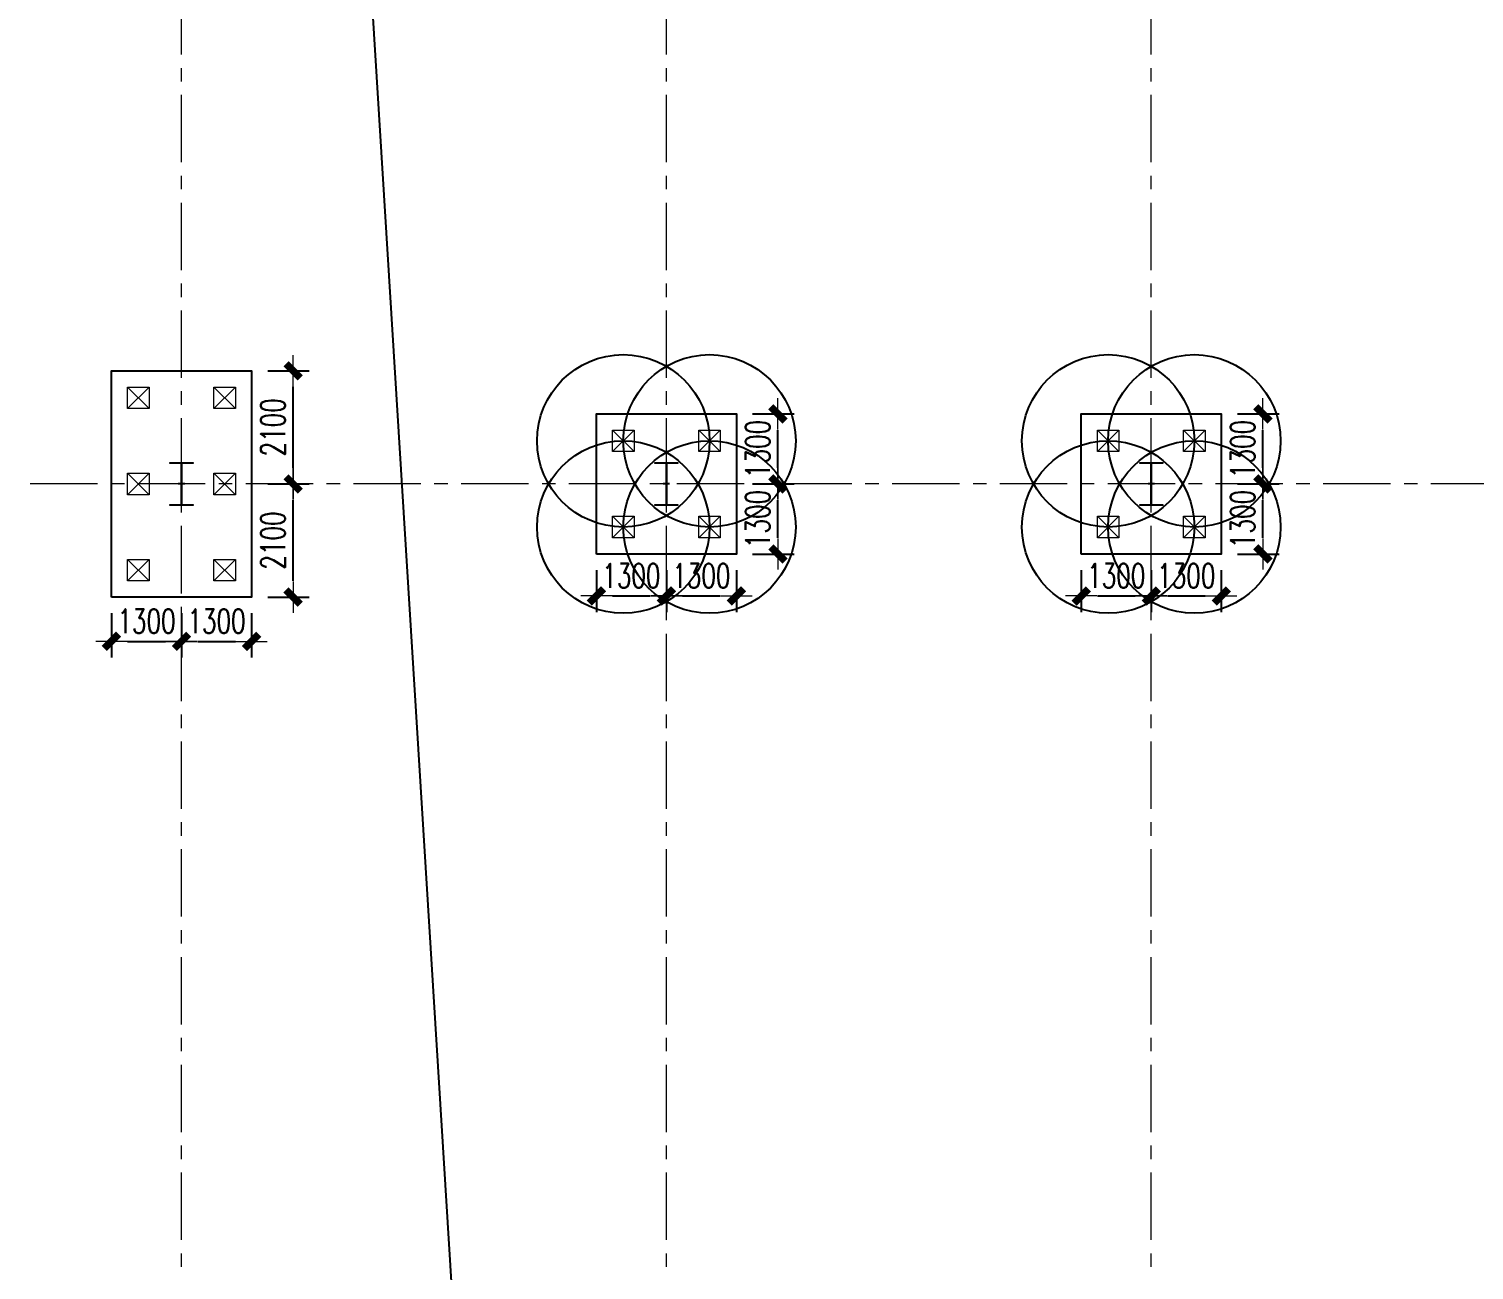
# Model space of a CAD drawing. Extents: x -1201378 to 2367219, y -619313 to 244905.
# Drawn here: x -239591 to -212766, y -215989 to -192952 of the extents above; entities that cross this region are included whole.
import ezdxf

# ---------------------------------------------------------------- set-up
doc = ezdxf.new("R2010")
doc.units = 0
doc.header["$LTSCALE"] = 1000
doc.linetypes.add('CENTER', pattern=[2, 1.25, -0.25, 0.25, -0.25])
doc.layers.get('0').update_dxf_attribs({"linetype": 'CONTINUOUS'})
doc.layers.get('Defpoints').update_dxf_attribs({"linetype": 'CONTINUOUS'})
for name, color, linetype in [('A-WINDOW', 140, 'CONTINUOUS'), ('S-DOTE1', 140, 'CENTER'), ('S-HATCH1-W', 252, 'CONTINUOUS')]:
    doc.layers.add(name, color=color, linetype=linetype)
for name, color, linetype, lineweight in [('S-axis', 111, 'CONTINUOUS', 0), ('S-col', 2, 'CONTINUOUS', 0), ('S-dim', 81, 'CONTINUOUS', 0), ('S-dote', 5, 'CENTER', 0), ('S-zhuang', 1, 'CONTINUOUS', 0)]:
    doc.layers.add(name, color=color, linetype=linetype, lineweight=lineweight)
doc.styles.add('SS1', font='tj-romans1.shx', dxfattribs={"width": 0.7, "bigfont": 'tj-hztxt1.shx'})
doc.dimstyles.new('S-150-ARCHI', dxfattribs={"dimscale": 150, "dimtxt": 3, "dimasz": 2, "dimexe": 2, "dimexo": 2, "dimgap": 1, "dimtad": 1, "dimdec": 0, "dimzin": 0, "dimdsep": 46, "dimtxsty": 'SS1', "dimblk1": 'TT', "dimblk2": 'TT', "dimsah": 1, "dimcen": 1, "dimclrd": 256, "dimclre": 256, "dimclrt": 256, "dimadec": 0, "dimazin": 0, "dimtfac": 1, "dimtdec": 0, "dimtix": 1, "dimtmove": 2, "dimatfit": 0, "dimldrblk": 'TT', "dimfxl": 2, "dimtolj": 1, "dimtzin": 0, "dimarcsym": 0})

# ---------------------------------------------------------------- blocks, each defined once
blk = doc.blocks.new('w42343243')
at = {"layer": 'S-col'}
blk.add_lwpolyline([(-165069, 621020), (-164639, 621020), (-164639, 621002), (-164848, 621002), (-164848, 620238), (-164639, 620238), (-164639, 620220), (-165069, 620220), (-165069, 620238), (-164860, 620238), (-164860, 621002), (-165069, 621002)], close=True, dxfattribs=at)
blk = doc.blocks.new('42343')
at = {"layer": 'A-WINDOW'}
for p in [(-117000, -17850), (-108000, -17850), (-99000, -17850)]:
    blk.add_blockref('w42343243', p, dxfattribs=at)
blk = doc.blocks.new('3#轴网')
at = {"layer": 'S-dote'}
for p, q in [((-236758.5, -363428.2), (-236758.5, -277948.2)), ((-227758.5, -363428.2), (-227758.5, -277948.2)), ((-218758.5, -363428.2), (-218758.5, -277944.2)), ((-78316.2, -301398.2), (-273210.6, -301398.2))]:
    blk.add_line(p, q, dxfattribs=at)
blk = doc.blocks.new('S-ZHUANG-400')
at = {"layer": 'S-zhuang'}
for p, q in [((200, -200), (-200, 200)), ((-200, -200), (200, 200))]:
    blk.add_line(p, q, dxfattribs=at)
blk.add_lwpolyline([(-200, 200), (200, 200), (200, -200), (-200, -200)], close=True, dxfattribs=at)
blk = doc.blocks.new('CT4')
at = {"layer": 'Defpoints'}
for centre in [(-100831, -168442), (-99231, -168442), (-100831, -170042), (-99231, -170042)]:
    blk.add_circle(centre, 1600, dxfattribs=at)
at = {"layer": 'S-DOTE1', "ltscale": 0.25}
for p, q in [((-99971, -169242), (-100091, -169242)), ((-100031, -169182), (-100031, -169302))]:
    blk.add_line(p, q, dxfattribs=at)
at = {"layer": 'S-HATCH1-W'}
blk.add_lwpolyline([(-101331, -170542), (-101331, -167942), (-98731, -167942), (-98731, -170542)], close=True, dxfattribs=at)
at = {"layer": 'S-zhuang', "rotation": 90.00000000000001}
for p in [(-100831, -168442), (-99231, -168442), (-100831, -170042), (-99231, -170042)]:
    blk.add_blockref('S-ZHUANG-400', p, dxfattribs=at)
blk = doc.blocks.new('CT6')
at = {"layer": 'S-DOTE1', "ltscale": 0.25}
for p, q in [((-233268, -322505), (-233388, -322505)), ((-233328, -322445), (-233328, -322565))]:
    blk.add_line(p, q, dxfattribs=at)
at = {"layer": 'S-HATCH1-W'}
blk.add_lwpolyline([(-234628, -324605), (-234628, -320405), (-232028, -320405), (-232028, -324605)], close=True, dxfattribs=at)
at = {"layer": 'S-zhuang', "rotation": 90.00000000000001}
for p in [(-234128, -320905), (-232528, -320905), (-234128, -322505), (-232528, -322505), (-234128, -324105), (-232528, -324105)]:
    blk.add_blockref('S-ZHUANG-400', p, dxfattribs=at)
blk = doc.blocks.new('TT')
blk.add_line((-0.969, 0), (0.969, 0))
at = {"const_width": 0.45}
blk.add_lwpolyline([(-0.442, -0.442), (0.442, 0.442)], dxfattribs=at)
blk = doc.blocks.new('*D1437')
at = {"layer": 'Defpoints', "color": 0, "transparency": 16777216}
for p in [(-229058, -202698), (-227758, -202698), (-227758, -203477)]:
    blk.add_point(p, dxfattribs=at)
at = {"layer": 'S-dim', "lineweight": -2, "transparency": 16777216}
for p, q in [((-229058, -202998), (-229058, -203777)), ((-227758, -202998), (-227758, -203777)), ((-228758, -203477), (-228058, -203477))]:
    blk.add_line(p, q, dxfattribs=at)
at = {"layer": 'S-dim', "lineweight": -2, "transparency": 16777216, "xscale": 300, "yscale": 300, "zscale": 300, "rotation": 180}
blk.add_blockref('TT', (-229058, -203477), dxfattribs=at)
at = {"layer": 'S-dim', "lineweight": -2, "transparency": 16777216, "xscale": 300, "yscale": 300, "zscale": 300}
blk.add_blockref('TT', (-227758, -203477), dxfattribs=at)
at = {"layer": 'S-dim', "transparency": 16777216, "insert": (-228408, -203102), "char_height": 450, "attachment_point": 5, "style": 'SS1'}
blk.add_mtext('\\A1;1300', dxfattribs=at)
blk = doc.blocks.new('*D1438')
at = {"layer": 'Defpoints', "color": 0, "transparency": 16777216}
for p in [(-227758, -202698), (-226458, -202698), (-226458, -203477)]:
    blk.add_point(p, dxfattribs=at)
at = {"layer": 'S-dim', "lineweight": -2, "transparency": 16777216}
for p, q in [((-227758, -202998), (-227758, -203777)), ((-226458, -202998), (-226458, -203777)), ((-227458, -203477), (-226758, -203477))]:
    blk.add_line(p, q, dxfattribs=at)
at = {"layer": 'S-dim', "lineweight": -2, "transparency": 16777216, "xscale": 300, "yscale": 300, "zscale": 300, "rotation": 180}
blk.add_blockref('TT', (-227758, -203477), dxfattribs=at)
at = {"layer": 'S-dim', "lineweight": -2, "transparency": 16777216, "xscale": 300, "yscale": 300, "zscale": 300}
blk.add_blockref('TT', (-226458, -203477), dxfattribs=at)
at = {"layer": 'S-dim', "transparency": 16777216, "insert": (-227108, -203102), "char_height": 450, "attachment_point": 5, "style": 'SS1'}
blk.add_mtext('\\A1;1300', dxfattribs=at)
blk = doc.blocks.new('*D1439')
at = {"layer": 'Defpoints', "color": 0, "transparency": 16777216}
for p in [(-226458, -201398), (-225687, -201398), (-226458, -202698)]:
    blk.add_point(p, dxfattribs=at)
at = {"layer": 'S-dim', "lineweight": -2, "transparency": 16777216}
for p, q in [((-226158, -201398), (-225387, -201398)), ((-225687, -202398), (-225687, -201698)), ((-226158, -202698), (-225387, -202698))]:
    blk.add_line(p, q, dxfattribs=at)
at = {"layer": 'S-dim', "lineweight": -2, "transparency": 16777216, "xscale": 300, "yscale": 300, "zscale": 300}
for p, rotation in [((-225687, -201398), 90), ((-225687, -202698), 270)]:
    blk.add_blockref('TT', p, dxfattribs=dict(at, rotation=rotation))
at = {"layer": 'S-dim', "transparency": 16777216, "insert": (-226062, -202048), "char_height": 450, "attachment_point": 5, "rotation": 90, "style": 'SS1'}
blk.add_mtext('\\A1;1300', dxfattribs=at)
blk = doc.blocks.new('*D1440')
at = {"layer": 'Defpoints', "color": 0, "transparency": 16777216}
for p in [(-226458, -200098), (-225687, -200098), (-226458, -201398)]:
    blk.add_point(p, dxfattribs=at)
at = {"layer": 'S-dim', "lineweight": -2, "transparency": 16777216}
for p, q in [((-226158, -200098), (-225387, -200098)), ((-225687, -201098), (-225687, -200398)), ((-226158, -201398), (-225387, -201398))]:
    blk.add_line(p, q, dxfattribs=at)
at = {"layer": 'S-dim', "lineweight": -2, "transparency": 16777216, "xscale": 300, "yscale": 300, "zscale": 300}
for p, rotation in [((-225687, -200098), 90), ((-225687, -201398), 270)]:
    blk.add_blockref('TT', p, dxfattribs=dict(at, rotation=rotation))
at = {"layer": 'S-dim', "transparency": 16777216, "insert": (-226062, -200748), "char_height": 450, "attachment_point": 5, "rotation": 90, "style": 'SS1'}
blk.add_mtext('\\A1;1300', dxfattribs=at)
blk = doc.blocks.new('*D1441')
at = {"layer": 'Defpoints', "color": 0, "transparency": 16777216}
for p in [(-220058, -202698), (-218758, -202698), (-218758, -203477)]:
    blk.add_point(p, dxfattribs=at)
at = {"layer": 'S-dim', "lineweight": -2, "transparency": 16777216}
for p, q in [((-220058, -202998), (-220058, -203777)), ((-218758, -202998), (-218758, -203777)), ((-219758, -203477), (-219058, -203477))]:
    blk.add_line(p, q, dxfattribs=at)
at = {"layer": 'S-dim', "lineweight": -2, "transparency": 16777216, "xscale": 300, "yscale": 300, "zscale": 300, "rotation": 180}
blk.add_blockref('TT', (-220058, -203477), dxfattribs=at)
at = {"layer": 'S-dim', "lineweight": -2, "transparency": 16777216, "xscale": 300, "yscale": 300, "zscale": 300}
blk.add_blockref('TT', (-218758, -203477), dxfattribs=at)
at = {"layer": 'S-dim', "transparency": 16777216, "insert": (-219408, -203102), "char_height": 450, "attachment_point": 5, "style": 'SS1'}
blk.add_mtext('\\A1;1300', dxfattribs=at)
blk = doc.blocks.new('*D1442')
at = {"layer": 'Defpoints', "color": 0, "transparency": 16777216}
for p in [(-218758, -202698), (-217458, -202698), (-217458, -203477)]:
    blk.add_point(p, dxfattribs=at)
at = {"layer": 'S-dim', "lineweight": -2, "transparency": 16777216}
for p, q in [((-218758, -202998), (-218758, -203777)), ((-217458, -202998), (-217458, -203777)), ((-218458, -203477), (-217758, -203477))]:
    blk.add_line(p, q, dxfattribs=at)
at = {"layer": 'S-dim', "lineweight": -2, "transparency": 16777216, "xscale": 300, "yscale": 300, "zscale": 300, "rotation": 180}
blk.add_blockref('TT', (-218758, -203477), dxfattribs=at)
at = {"layer": 'S-dim', "lineweight": -2, "transparency": 16777216, "xscale": 300, "yscale": 300, "zscale": 300}
blk.add_blockref('TT', (-217458, -203477), dxfattribs=at)
at = {"layer": 'S-dim', "transparency": 16777216, "insert": (-218108, -203102), "char_height": 450, "attachment_point": 5, "style": 'SS1'}
blk.add_mtext('\\A1;1300', dxfattribs=at)
blk = doc.blocks.new('*D1443')
at = {"layer": 'Defpoints', "color": 0, "transparency": 16777216}
for p in [(-217458, -201398), (-216687, -201398), (-217458, -202698)]:
    blk.add_point(p, dxfattribs=at)
at = {"layer": 'S-dim', "lineweight": -2, "transparency": 16777216}
for p, q in [((-217158, -201398), (-216387, -201398)), ((-216687, -202398), (-216687, -201698)), ((-217158, -202698), (-216387, -202698))]:
    blk.add_line(p, q, dxfattribs=at)
at = {"layer": 'S-dim', "lineweight": -2, "transparency": 16777216, "xscale": 300, "yscale": 300, "zscale": 300}
for p, rotation in [((-216687, -201398), 90), ((-216687, -202698), 270)]:
    blk.add_blockref('TT', p, dxfattribs=dict(at, rotation=rotation))
at = {"layer": 'S-dim', "transparency": 16777216, "insert": (-217062, -202048), "char_height": 450, "attachment_point": 5, "rotation": 90, "style": 'SS1'}
blk.add_mtext('\\A1;1300', dxfattribs=at)
blk = doc.blocks.new('*D1444')
at = {"layer": 'Defpoints', "color": 0, "transparency": 16777216}
for p in [(-217458, -200098), (-216687, -200098), (-217458, -201398)]:
    blk.add_point(p, dxfattribs=at)
at = {"layer": 'S-dim', "lineweight": -2, "transparency": 16777216}
for p, q in [((-217158, -200098), (-216387, -200098)), ((-216687, -201098), (-216687, -200398)), ((-217158, -201398), (-216387, -201398))]:
    blk.add_line(p, q, dxfattribs=at)
at = {"layer": 'S-dim', "lineweight": -2, "transparency": 16777216, "xscale": 300, "yscale": 300, "zscale": 300}
for p, rotation in [((-216687, -200098), 90), ((-216687, -201398), 270)]:
    blk.add_blockref('TT', p, dxfattribs=dict(at, rotation=rotation))
at = {"layer": 'S-dim', "transparency": 16777216, "insert": (-217062, -200748), "char_height": 450, "attachment_point": 5, "rotation": 90, "style": 'SS1'}
blk.add_mtext('\\A1;1300', dxfattribs=at)
blk = doc.blocks.new('*D1745')
at = {"layer": 'Defpoints', "color": 0, "transparency": 16777216}
for p in [(-238058, -203498), (-236758, -203498), (-236758, -204319)]:
    blk.add_point(p, dxfattribs=at)
at = {"layer": 'S-dim', "lineweight": -2, "transparency": 16777216}
for p, q in [((-238058, -203798), (-238058, -204619)), ((-236758, -203798), (-236758, -204619)), ((-237758, -204319), (-237058, -204319))]:
    blk.add_line(p, q, dxfattribs=at)
at = {"layer": 'S-dim', "lineweight": -2, "transparency": 16777216, "xscale": 300, "yscale": 300, "zscale": 300, "rotation": 180}
blk.add_blockref('TT', (-238058, -204319), dxfattribs=at)
at = {"layer": 'S-dim', "lineweight": -2, "transparency": 16777216, "xscale": 300, "yscale": 300, "zscale": 300}
blk.add_blockref('TT', (-236758, -204319), dxfattribs=at)
at = {"layer": 'S-dim', "transparency": 16777216, "insert": (-237408, -203944), "char_height": 450, "attachment_point": 5, "style": 'SS1'}
blk.add_mtext('\\A1;1300', dxfattribs=at)
blk = doc.blocks.new('*D1746')
at = {"layer": 'Defpoints', "color": 0, "transparency": 16777216}
for p in [(-236758, -203498), (-235458, -203498), (-235458, -204319)]:
    blk.add_point(p, dxfattribs=at)
at = {"layer": 'S-dim', "lineweight": -2, "transparency": 16777216}
for p, q in [((-236758, -203798), (-236758, -204619)), ((-235458, -203798), (-235458, -204619)), ((-236458, -204319), (-235758, -204319))]:
    blk.add_line(p, q, dxfattribs=at)
at = {"layer": 'S-dim', "lineweight": -2, "transparency": 16777216, "xscale": 300, "yscale": 300, "zscale": 300, "rotation": 180}
blk.add_blockref('TT', (-236758, -204319), dxfattribs=at)
at = {"layer": 'S-dim', "lineweight": -2, "transparency": 16777216, "xscale": 300, "yscale": 300, "zscale": 300}
blk.add_blockref('TT', (-235458, -204319), dxfattribs=at)
at = {"layer": 'S-dim', "transparency": 16777216, "insert": (-236108, -203944), "char_height": 450, "attachment_point": 5, "style": 'SS1'}
blk.add_mtext('\\A1;1300', dxfattribs=at)
blk = doc.blocks.new('*D1747')
at = {"layer": 'Defpoints', "color": 0, "transparency": 16777216}
for p in [(-235458, -201398), (-234686, -201398), (-235458, -203498)]:
    blk.add_point(p, dxfattribs=at)
at = {"layer": 'S-dim', "lineweight": -2, "transparency": 16777216}
for p, q in [((-235158, -201398), (-234386, -201398)), ((-234686, -203198), (-234686, -201698)), ((-235158, -203498), (-234386, -203498))]:
    blk.add_line(p, q, dxfattribs=at)
at = {"layer": 'S-dim', "lineweight": -2, "transparency": 16777216, "xscale": 300, "yscale": 300, "zscale": 300}
for p, rotation in [((-234686, -201398), 90), ((-234686, -203498), 270)]:
    blk.add_blockref('TT', p, dxfattribs=dict(at, rotation=rotation))
at = {"layer": 'S-dim', "transparency": 16777216, "insert": (-235061, -202448), "char_height": 450, "attachment_point": 5, "rotation": 90, "style": 'SS1'}
blk.add_mtext('\\A1;2100', dxfattribs=at)
blk = doc.blocks.new('*D1748')
at = {"layer": 'Defpoints', "color": 0, "transparency": 16777216}
for p in [(-235458, -199298), (-234686, -199298), (-235458, -201398)]:
    blk.add_point(p, dxfattribs=at)
at = {"layer": 'S-dim', "lineweight": -2, "transparency": 16777216}
for p, q in [((-235158, -199298), (-234386, -199298)), ((-234686, -201098), (-234686, -199598)), ((-235158, -201398), (-234386, -201398))]:
    blk.add_line(p, q, dxfattribs=at)
at = {"layer": 'S-dim', "lineweight": -2, "transparency": 16777216, "xscale": 300, "yscale": 300, "zscale": 300}
for p, rotation in [((-234686, -199298), 90), ((-234686, -201398), 270)]:
    blk.add_blockref('TT', p, dxfattribs=dict(at, rotation=rotation))
at = {"layer": 'S-dim', "transparency": 16777216, "insert": (-235061, -200348), "char_height": 450, "attachment_point": 5, "rotation": 90, "style": 'SS1'}
blk.add_mtext('\\A1;2100', dxfattribs=at)

msp = doc.modelspace()

# ---------------------------------------------------------------- linework, layer by layer
at = {"layer": 'Defpoints', "color": 1}
msp.add_line((-224626.9, -330727.7), (-233786.9, -183348), dxfattribs=at)

# ---------------------------------------------------------------- block references
at = {"layer": 'S-axis'}
msp.add_blockref('3#轴网', (0, 100000), dxfattribs=at)
at = {"layer": 'S-col'}
msp.add_blockref('42343', (45095.7, -804168.2), dxfattribs=at)
at = {"layer": 'S-zhuang'}
for name, p in [('CT4', (-127727.3, -32156.2)), ('CT4', (-118727.3, -32156.2)), ('CT6', (-3430.1, 121106.5))]:
    msp.add_blockref(name, p, dxfattribs=at)

# ---------------------------------------------------------------- dimensions: what is measured, and where the dimension line sits
at = {"layer": 'S-dim'}
for base, p1, p2, picture, middle in [((-234686.2, -199298.2), (-235458.5, -201398.2), (-235458.5, -199298.2), '*D1748', (-235061.2, -200348.2)), ((-225686.9, -200098.2), (-226458.5, -201398.2), (-226458.5, -200098.2), '*D1440', (-226061.9, -200748.2)), ((-216686.9, -200098.2), (-217458.5, -201398.2), (-217458.5, -200098.2), '*D1444', (-217061.9, -200748.2)), ((-234686.2, -201398.2), (-235458.5, -203498.2), (-235458.5, -201398.2), '*D1747', (-235061.2, -202448.2)), ((-225686.9, -201398.2), (-226458.5, -202698.2), (-226458.5, -201398.2), '*D1439', (-226061.9, -202048.2)), ((-216686.9, -201398.2), (-217458.5, -202698.2), (-217458.5, -201398.2), '*D1443', (-217061.9, -202048.2))]:
    dim = msp.add_linear_dim(base=base, p1=p1, p2=p2, angle=90, dimstyle='S-150-ARCHI', dxfattribs=at)
    dim.commit()
    dim.dimension.update_dxf_attribs({"geometry": picture, "text_midpoint": middle})
for base, p1, p2, picture, middle in [((-227758.5, -203476.8), (-229058.5, -202698.2), (-227758.5, -202698.2), '*D1437', (-228408.5, -203101.8)), ((-226458.5, -203476.8), (-227758.5, -202698.2), (-226458.5, -202698.2), '*D1438', (-227108.5, -203101.8)), ((-218758.5, -203476.8), (-220058.5, -202698.2), (-218758.5, -202698.2), '*D1441', (-219408.5, -203101.8)), ((-217458.5, -203476.8), (-218758.5, -202698.2), (-217458.5, -202698.2), '*D1442', (-218108.5, -203101.8)), ((-236758.5, -204319.3), (-238058.5, -203498.2), (-236758.5, -203498.2), '*D1745', (-237408.5, -203944.3)), ((-235458.5, -204319.3), (-236758.5, -203498.2), (-235458.5, -203498.2), '*D1746', (-236108.5, -203944.3))]:
    dim = msp.add_linear_dim(base=base, p1=p1, p2=p2, dimstyle='S-150-ARCHI', dxfattribs=at)
    dim.commit()
    dim.dimension.update_dxf_attribs({"geometry": picture, "text_midpoint": middle})

doc.saveas('drawing.dxf')
